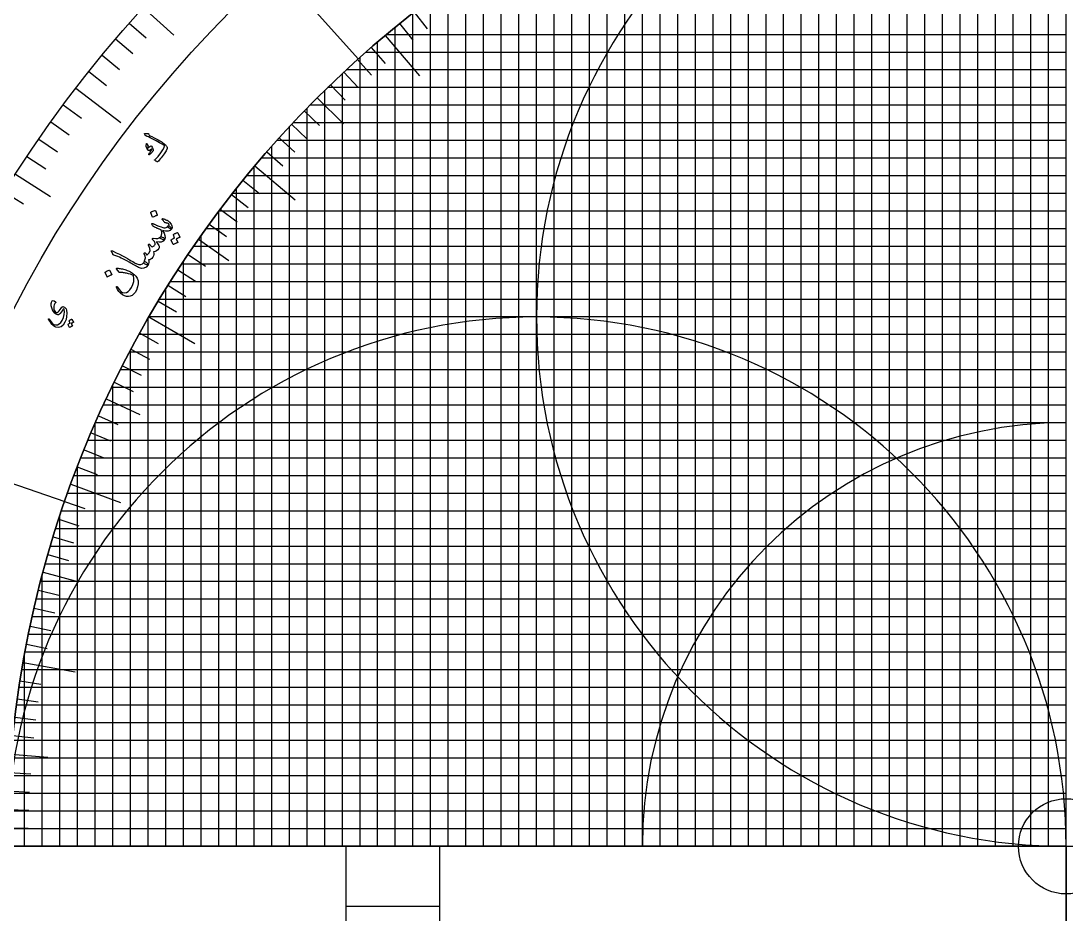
# Model space of a CAD drawing. Header units: millimetres. Extents: x -140 to 140, y -140 to 184.
# Drawn here: x -93.3 to 0, y -6.1 to 73.7 of the extents above; entities that cross this region are included whole.
import ezdxf

# ---------------------------------------------------------------- set-up
doc = ezdxf.new("R2010")
doc.units = ezdxf.units.MM
for name, color, linetype in [('CUT_INNER', 6, 'Continuous'), ('CUT_OUTER', 1, 'Continuous'), ('ENGRAVE', 7, 'Continuous'), ('ENGRAVE_FINE', 8, 'Continuous'), ('TEXT', 5, 'Continuous')]:
    doc.layers.add(name, color=color, linetype=linetype)

msp = doc.modelspace()

# ---------------------------------------------------------------- linework, layer by layer
at = {"layer": 'CUT_INNER'}
msp.add_circle((0, 0), 4.25, dxfattribs=at)
at = {"layer": 'CUT_OUTER'}
msp.add_arc((0, 0), 140, 175.78125, 4.570313, dxfattribs=at)
at = {"layer": 'ENGRAVE'}
for points in [[(0, -94.5), (0, 94.5)], [(0, 0), (0, 94.5)], [(0, 0), (0, 94.5)], [(-7.875, 0), (-7.875, 94.1713)], [(-15.75, 0), (-15.75, 93.1783)], [(-23.625, 0), (-23.625, 91.4992)], [(-31.5, 0), (-31.5, 89.0955)], [(-39.375, 0), (-39.375, 85.9061)], [(-74.3862, 82.7912), (-63.1581, 70.2944)], [(-47.25, 0), (-47.25, 81.8394)], [(-55.125, 0), (-55.125, 76.756)], [(-82.342, 74.8831), (-79.6076, 72.3964)], [(-60.7434, 72.3912), (-57.7063, 68.7716)], [(0, 70.875), (-62.5059, 70.875)], [(-63, 0), (-63, 70.4361)], [(-88.3492, 67.6912), (-84.3485, 64.626)], [(-66.8216, 66.8216), (-64.4828, 64.4828)], [(-70.875, 0), (-70.875, 62.5059)], [(0, 63), (-70.4361, 63)], [(-72.3912, 60.7434), (-68.7716, 57.7063)], [(-93.7416, 60.0016), (-90.6287, 58.0091)], [(0, 55.125), (-76.756, 55.125)], [(-77.4099, 54.203), (-74.7005, 52.3059)], [(-78.75, 0), (-78.75, 52.2368)], [(0, 47.25), (-81.8394, 47.25)], [(-81.8394, 47.25), (-77.7474, 44.8875)], [(0, 39.375), (-85.9061, 39.375)], [(-85.6461, 39.9374), (-82.6485, 38.5396)], [(-86.625, 0), (-86.625, 37.7672)], [(-105.2255, 36.2668), (-89.3424, 30.7926)], [(-88.801, 32.3209), (-84.3609, 30.7049)], [(0, 31.5), (-89.0955, 31.5)], [(-91.28, 24.4584), (-88.0852, 23.6024)], [(0, 23.625), (-91.4992, 23.625)], [(-93.0643, 16.4098), (-88.4111, 15.5893)], [(0, 15.75), (-93.1783, 15.75)], [(0, 7.875), (-94.1713, 7.875)], [(-94.1404, 8.2362), (-90.8455, 7.948)], [(-94.5, 0), (94.5, 0)], [(0, 0), (-94.5, 0)], [(-94.5, 0), (-89.775, 0)], [(-64.26, 0), (-64.26, -64.26), (64.26, -64.26), (64.26, 0)], [(-64.26, 0), (-55.9062, 0)], [(-55.9062, 0), (-55.9062, -55.9062), (55.9062, -55.9062), (55.9062, 0)], [(0, 0), (0, -64.26)], [(0, 0), (94.5, 0)], [(-64.26, -5.355), (-55.9062, -5.355)]]:
    msp.add_lwpolyline(points, dxfattribs=at)
for radius in [137.2, 137.2, 133.525, 126.7, 126.7, 121.31, 111.3, 111.3, 105.42, 94.5, 94.5]:
    msp.add_circle((0, 0), radius, dxfattribs=at)
for centre, radius, start, end in [((0, 0), 94.5, 90, 180), ((0, 47.25), 47.25, 90, 270), ((0, 47.25), 47.25, 270, 90), ((-47.25, 0), 47.25, 0, 180), ((0, 0), 37.8078, 90, 180)]:
    msp.add_arc(centre, radius, start, end, dxfattribs=at)
at = {"layer": 'ENGRAVE_FINE'}
for points in [[(-6.3, 0), (-6.3, 94.2898)], [(-4.725, 0), (-4.725, 94.3818)], [(-3.15, 0), (-3.15, 94.4475)], [(-1.575, 0), (-1.575, 94.4869)], [(-14.175, 0), (-14.175, 93.4308)], [(-12.6, 0), (-12.6, 93.6562)], [(-11.025, 0), (-11.025, 93.8547)], [(-9.45, 0), (-9.45, 94.0263)], [(-18.9, 0), (-18.9, 92.5907)], [(-17.325, 0), (-17.325, 92.8983)], [(-22.05, 0), (-22.05, 91.8915)], [(-20.475, 0), (-20.475, 92.2552)], [(-26.775, 0), (-26.775, 90.6275)], [(-25.2, 0), (-25.2, 91.078)], [(-29.925, 0), (-29.925, 89.6367)], [(-28.35, 0), (-28.35, 90.1473)], [(-34.65, 0), (-34.65, 87.9183)], [(-33.075, 0), (-33.075, 88.5228)], [(-36.225, 0), (-36.225, 87.2812)], [(-37.8, 0), (-37.8, 86.6107)], [(-40.95, 0), (-40.95, 85.1666)], [(-42.525, 0), (-42.525, 84.3912)], [(-44.1, 0), (-44.1, 83.5789)], [(-45.675, 0), (-45.675, 82.7287)], [(-48.825, 0), (-48.825, 80.9096)], [(-50.4, 0), (-50.4, 79.938)], [(-51.975, 0), (-51.975, 78.9231)], [(-53.55, 0), (-53.55, 77.863)], [(-56.7, 0), (-56.7, 75.6)], [(-58.275, 0), (-58.275, 74.3927)], [(-58.18, 74.467), (-57.0164, 72.9777)], [(-83.5905, 73.4868), (-82.0764, 72.1558)], [(-59.85, 0), (-59.85, 73.1316)], [(-59.4708, 73.4403), (-58.2814, 71.9715)], [(-84.8158, 72.0691), (-83.2796, 70.7637)], [(-61.425, 0), (-61.425, 71.8138)], [(0, 72.45), (-60.6733, 72.45)], [(-61.9976, 71.3201), (-60.7576, 69.8937)], [(-86.0177, 70.6304), (-84.4596, 69.3511)], [(-63.2328, 70.2272), (-61.9682, 68.8226)], [(-87.1956, 69.171), (-85.6162, 67.918)], [(-64.4488, 69.1129), (-63.1599, 67.7307)], [(0, 69.3), (-64.2476, 69.3)], [(-64.575, 0), (-64.575, 68.9951)], [(-66.15, 0), (-66.15, 67.4865)], [(0, 67.725), (-65.9058, 67.725)], [(-65.6452, 67.9776), (-64.3323, 66.6181)], [(-89.4783, 66.1916), (-87.8576, 64.9926)], [(-67.9776, 65.6452), (-66.6181, 64.3323)], [(-67.725, 0), (-67.725, 65.9058)], [(0, 66.15), (-67.4865, 66.15)], [(-90.5824, 64.6724), (-88.9417, 63.5009)], [(-69.1129, 64.4488), (-67.7307, 63.1599)], [(0, 64.575), (-68.9951, 64.575)], [(-69.3, 0), (-69.3, 64.2476)], [(-91.6612, 63.134), (-90.001, 61.9905)], [(-70.2272, 63.2328), (-68.8226, 61.9682)], [(-92.7144, 61.577), (-91.0351, 60.4616)], [(-71.3201, 61.9976), (-69.8937, 60.7576)], [(-72.45, 0), (-72.45, 60.6733)], [(0, 61.425), (-71.8138, 61.425)], [(0, 59.85), (-73.1316, 59.85)], [(-73.4403, 59.4708), (-71.9715, 58.2814)], [(-94.7426, 58.4084), (-93.0265, 57.3504)], [(-74.467, 58.18), (-72.9777, 57.0164)], [(0, 58.275), (-74.3927, 58.275)], [(-74.025, 0), (-74.025, 58.7414)], [(0, 56.7), (-75.6, 56.7)], [(-75.6, 0), (-75.6, 56.7)], [(-75.4711, 56.8715), (-73.9616, 55.7341)], [(-76.4521, 55.5457), (-74.9231, 54.4348)], [(-77.175, 0), (-77.175, 54.5369)], [(0, 53.55), (-77.863, 53.55)], [(-78.3441, 52.8437), (-76.7772, 51.7869)], [(-79.2544, 51.4684), (-77.6693, 50.439)], [(0, 51.975), (-78.9231, 51.975)], [(0, 50.4), (-79.938, 50.4)], [(-80.325, 0), (-80.325, 49.781)], [(-80.1405, 50.0774), (-78.5377, 49.0758)], [(-81.0023, 48.6711), (-79.3823, 47.6977)], [(0, 48.825), (-80.9096, 48.825)], [(-81.9, 0), (-81.9, 47.1449)], [(-82.6516, 45.8145), (-80.9985, 44.8982)], [(0, 45.675), (-82.7287, 45.675)], [(0, 44.1), (-83.5789, 44.1)], [(-83.475, 0), (-83.475, 44.2964)], [(-83.4385, 44.3651), (-81.7698, 43.4778)], [(-84.2001, 42.9021), (-82.5161, 42.0441)], [(0, 42.525), (-84.3912, 42.525)], [(-85.05, 0), (-85.05, 41.1916)], [(-84.936, 41.4261), (-83.2373, 40.5976)], [(0, 40.95), (-85.1666, 40.95)], [(-86.33, 38.4366), (-84.6034, 37.6679)], [(0, 37.8), (-86.6107, 37.8)], [(-86.9877, 36.9241), (-85.248, 36.1856)], [(0, 36.225), (-87.2812, 36.225)], [(0, 34.65), (-87.9183, 34.65)], [(-87.6189, 35.4003), (-85.8665, 34.6923)], [(-88.2234, 33.8658), (-86.4589, 33.1885)], [(-88.2, 0), (-88.2, 33.9265)], [(0, 33.075), (-88.5228, 33.075)], [(0, 29.925), (-89.6367, 29.925)], [(-89.3515, 30.7662), (-87.5645, 30.1509)], [(-89.8748, 29.2021), (-88.0773, 28.6181)], [(-89.775, 0), (-89.775, 29.5076)], [(0, 28.35), (-90.1473, 28.35)], [(-90.3708, 27.6291), (-88.5634, 27.0765)], [(0, 26.775), (-90.6275, 26.775)], [(0, 25.2), (-91.078, 25.2)], [(-90.8392, 26.0477), (-89.0224, 25.5268)], [(-91.35, 0), (-91.35, 24.1956)], [(-91.6929, 22.8616), (-89.8591, 22.4044)], [(0, 22.05), (-91.8915, 22.05)], [(-92.078, 21.2579), (-90.2364, 20.8327)], [(-92.4349, 19.6477), (-90.5862, 19.2547)], [(0, 20.475), (-92.2552, 20.475)], [(0, 18.9), (-92.5907, 18.9)], [(-92.7638, 18.0315), (-90.9085, 17.6708)], [(-92.925, 0), (-92.925, 17.1812)], [(0, 17.325), (-92.8983, 17.325)], [(0, 14.175), (-93.4308, 14.175)], [(-93.3365, 14.7831), (-91.4698, 14.4874)], [(-93.5803, 13.1519), (-91.7087, 12.8888)], [(0, 12.6), (-93.6562, 12.6)], [(-93.7956, 11.5167), (-91.9197, 11.2863)], [(0, 11.025), (-93.8547, 11.025)], [(0, 9.45), (-94.0263, 9.45)], [(-93.9823, 9.8779), (-92.1027, 9.6804)], [(-94.2698, 6.592), (-92.3844, 6.4601)], [(0, 6.3), (-94.2898, 6.3)], [(0, 4.725), (-94.3818, 4.725)], [(-94.3705, 4.9457), (-92.4831, 4.8468)], [(0, 3.15), (-94.4475, 3.15)], [(-94.4424, 3.298), (-92.5536, 3.232)], [(0, 1.575), (-94.4869, 1.575)], [(-94.4856, 1.6493), (-92.5959, 1.6163)]]:
    msp.add_lwpolyline(points, dxfattribs=at)
at = {"layer": 'TEXT'}
for points in [[(-82.189, 63.6345), (-82.1511, 63.6281), (-82.1142, 63.6234), (-82.0781, 63.6204), (-82.043, 63.6191), (-82.0086, 63.6197), (-81.975, 63.6223), (-81.942, 63.6269), (-81.9097, 63.6336), (-81.8942, 63.6338), (-81.8812, 63.6277), (-81.8705, 63.6154), (-81.8622, 63.5967), (-81.8227, 63.493), (-81.8181, 63.4822), (-81.8137, 63.4737), (-81.8095, 63.4675), (-81.8056, 63.4634), (-81.5708, 63.3478), (-81.3598, 63.2418), (-81.1726, 63.1455), (-81.0091, 63.0588), (-80.8695, 62.9819), (-80.7542, 62.9146), (-80.6631, 62.8572), (-80.5961, 62.8096), (-80.474, 62.7143), (-80.4369, 62.682), (-80.4012, 62.6476), (-80.3668, 62.6113), (-80.3336, 62.573), (-80.3019, 62.5325), (-80.2717, 62.4898), (-80.243, 62.4448), (-80.2159, 62.3975), (-80.2149, 62.2767), (-80.3026, 62.0805), (-80.4784, 61.8087), (-80.7415, 61.4604), (-80.8277, 61.3547), (-80.9102, 61.259), (-80.989, 61.1732), (-81.064, 61.0974), (-81.0731, 61.0922), (-81.0822, 61.0904), (-81.0911, 61.092), (-81.1, 61.0969), (-81.1404, 61.1238), (-81.1769, 61.1485), (-81.2096, 61.1711), (-81.2385, 61.1915), (-81.2639, 61.21), (-81.2861, 61.2268), (-81.3051, 61.242), (-81.3209, 61.2555), (-81.3294, 61.2636), (-81.3321, 61.2708), (-81.3291, 61.2772), (-81.3203, 61.2826), (-81.2581, 61.328), (-81.1877, 61.394), (-81.1092, 61.4803), (-81.0224, 61.5871), (-80.7733, 61.9138), (-80.5929, 62.1805), (-80.4818, 62.3878), (-80.4404, 62.5361), (-80.5165, 62.595), (-80.6666, 62.6869), (-80.8907, 62.8116), (-81.189, 62.9689), (-81.4895, 63.124), (-81.7176, 63.2402), (-81.8732, 63.3178), (-81.9562, 63.3569), (-81.9793, 63.3669), (-82.001, 63.3763), (-82.0212, 63.3851), (-82.0399, 63.3932), (-82.057, 63.4005), (-82.0722, 63.407), (-82.0857, 63.4125), (-82.0973, 63.4172), (-82.1215, 63.4288), (-82.1419, 63.4435), (-82.1583, 63.4613), (-82.1709, 63.4822), (-82.2285, 63.6041), (-82.2319, 63.613), (-82.2328, 63.6206), (-82.2312, 63.6267), (-82.2273, 63.6316), (-82.2193, 63.6351), (-82.2103, 63.6367), (-82.2002, 63.6366), (-82.189, 63.6345)], [(-82.0612, 62.7223), (-82.0569, 62.7266), (-82.0518, 62.7293), (-82.046, 62.7304), (-82.0395, 62.7298), (-82.0348, 62.7278), (-82.0303, 62.7249), (-82.026, 62.7211), (-82.0219, 62.7164), (-81.9295, 62.5614), (-81.9209, 62.5445), (-81.9158, 62.5298), (-81.914, 62.5172), (-81.9156, 62.5066), (-81.931, 62.4679), (-81.9399, 62.4318), (-81.9423, 62.3983), (-81.9382, 62.3674), (-81.9318, 62.357), (-81.9184, 62.3543), (-81.8981, 62.3594), (-81.8709, 62.3723), (-81.8553, 62.3827), (-81.8395, 62.3939), (-81.8238, 62.4058), (-81.8079, 62.4184), (-81.7919, 62.4319), (-81.7756, 62.4464), (-81.7591, 62.4619), (-81.7422, 62.4785), (-81.6665, 62.5224), (-81.5964, 62.5013), (-81.5317, 62.4151), (-81.4723, 62.2642), (-81.4604, 62.2117), (-81.4553, 62.1653), (-81.4569, 62.1251), (-81.4652, 62.0911), (-81.4808, 62.0586), (-81.508, 62.0179), (-81.5467, 61.9692), (-81.5971, 61.9124), (-81.6235, 61.8838), (-81.6496, 61.8576), (-81.6754, 61.8336), (-81.701, 61.8119), (-81.7258, 61.7922), (-81.7495, 61.774), (-81.7719, 61.7574), (-81.7932, 61.7424), (-81.8092, 61.7353), (-81.8235, 61.7324), (-81.8361, 61.7337), (-81.847, 61.7392), (-81.8558, 61.7483), (-81.8593, 61.7584), (-81.8576, 61.7696), (-81.8506, 61.7817), (-81.8263, 61.8188), (-81.798, 61.8605), (-81.7659, 61.9066), (-81.7298, 61.9572), (-81.6623, 62.0516), (-81.613, 62.1278), (-81.5819, 62.186), (-81.569, 62.2261), (-81.5688, 62.2325), (-81.5711, 62.2377), (-81.5757, 62.2417), (-81.5827, 62.2446), (-81.588, 62.2451), (-81.5944, 62.2435), (-81.602, 62.2398), (-81.6107, 62.2339), (-81.6842, 62.174), (-81.7163, 62.15), (-81.7476, 62.1324), (-81.7781, 62.121), (-81.8077, 62.116), (-81.838, 62.1159), (-81.8645, 62.1222), (-81.887, 62.1351), (-81.9056, 62.1544), (-82.0126, 62.3087), (-82.0743, 62.4549), (-82.0904, 62.5927), (-82.0612, 62.7223)], [(-81.6655, 56.5604), (-81.667, 56.5687), (-81.6651, 56.5776), (-81.6599, 56.5872), (-81.6514, 56.5974), (-81.5674, 56.653), (-81.4796, 56.6993), (-81.3881, 56.7363), (-81.2929, 56.764), (-81.2808, 56.7647), (-81.2712, 56.762), (-81.2639, 56.7558), (-81.259, 56.7462), (-81.0921, 56.3553), (-81.0899, 56.3435), (-81.0943, 56.3335), (-81.1054, 56.3252), (-81.1233, 56.3187), (-81.1388, 56.3131), (-81.1626, 56.3037), (-81.1947, 56.2907), (-81.2352, 56.2739), (-81.2843, 56.253), (-81.3424, 56.2273), (-81.4095, 56.1968), (-81.4857, 56.1616), (-81.497, 56.1578), (-81.5056, 56.1579), (-81.5114, 56.1619), (-81.5146, 56.1699)], [(-80.6473, 55.9651), (-80.6641, 55.9902), (-80.6671, 56.0092), (-80.6562, 56.0223), (-80.6315, 56.0294), (-80.5724, 56.0267), (-80.4992, 56.0098), (-80.4121, 55.9788), (-80.311, 55.9337), (-80.2604, 55.9084), (-80.2127, 55.8819), (-80.1681, 55.8542), (-80.1264, 55.8254), (-80.0876, 55.7956), (-80.0513, 55.7651), (-80.0178, 55.734), (-79.9868, 55.7022), (-79.8585, 55.54), (-79.7854, 55.3856), (-79.7673, 55.2389), (-79.8044, 55.0999), (-79.8276, 55.0834), (-79.8704, 55.0897), (-79.9328, 55.1188), (-80.0147, 55.1707), (-80.0924, 55.2289), (-80.1417, 55.2769), (-80.1628, 55.3147), (-80.1556, 55.3423), (-80.1209, 55.3847), (-80.0876, 55.4345), (-80.0556, 55.4916), (-80.0249, 55.5561), (-80.1132, 55.5937), (-80.189, 55.6211), (-80.2523, 55.6384), (-80.3032, 55.6457), (-80.3442, 55.6495), (-80.3777, 55.6569), (-80.4037, 55.6677), (-80.4223, 55.682)], [(-81.4267, 55.3157), (-81.4434, 55.3286), (-81.4635, 55.3523), (-81.4869, 55.3869), (-81.5136, 55.4325), (-81.5375, 55.478), (-81.5564, 55.5151), (-81.5702, 55.5437), (-81.5791, 55.5638), (-81.5789, 55.5905), (-81.566, 55.6041), (-81.5405, 55.6048), (-81.5022, 55.5924), (-81.4775, 55.5822), (-81.4477, 55.5704), (-81.4129, 55.557), (-81.3731, 55.5419), (-81.3289, 55.5249), (-81.2809, 55.5057), (-81.229, 55.4841), (-81.1733, 55.4603), (-80.937, 55.3669), (-80.7457, 55.296), (-80.5992, 55.2476), (-80.4974, 55.222), (-80.3959, 55.2175), (-80.3051, 55.2361), (-80.225, 55.2777), (-80.1556, 55.3423), (-80.1361, 55.3612), (-80.1137, 55.3737), (-80.0885, 55.3799), (-80.0605, 55.3799), (-80.0282, 55.3733), (-79.9971, 55.359), (-79.9671, 55.3367), (-79.9381, 55.3067), (-79.8686, 55.2321), (-79.8231, 55.1728), (-79.8017, 55.1287), (-79.8044, 55.0999), (-79.9441, 54.9696), (-80.1262, 54.906), (-80.3509, 54.9088), (-80.6183, 54.9781), (-80.6284, 54.9796), (-80.6337, 54.9786), (-80.6344, 54.9751), (-80.6302, 54.969), (-80.4866, 54.7334), (-80.4087, 54.5189), (-80.3966, 54.3253), (-80.4502, 54.1525), (-80.4627, 54.1371), (-80.4804, 54.1289), (-80.5034, 54.1277), (-80.5316, 54.1335), (-80.5687, 54.1468), (-80.6145, 54.1652), (-80.6691, 54.1887), (-80.7323, 54.2174), (-80.789, 54.2526), (-80.8199, 54.2932), (-80.825, 54.3393), (-80.8043, 54.3908), (-80.7222, 54.5543), (-80.6831, 54.7121), (-80.6869, 54.8642), (-80.7337, 55.0109), (-80.7454, 55.021), (-80.7742, 55.0356), (-80.82, 55.0547), (-80.8829, 55.0782), (-80.9218, 55.0927), (-80.9691, 55.1117), (-81.0247, 55.1354), (-81.0886, 55.1636), (-81.1608, 55.196), (-81.2413, 55.2322), (-81.3299, 55.2721), (-81.4267, 55.3157)], [(-82.2327, 52.8403), (-82.2464, 52.8667), (-82.255, 52.8912), (-82.2584, 52.9138), (-82.2567, 52.9346), (-82.25, 52.9521), (-82.2384, 52.9651), (-82.222, 52.9736), (-82.2008, 52.9775), (-82.1775, 52.9748), (-82.1549, 52.9634), (-82.133, 52.9433), (-82.1117, 52.9145), (-82.1025, 52.8975), (-82.0927, 52.8804), (-82.0823, 52.8633), (-82.0711, 52.8461), (-82.0599, 52.8285), (-82.0491, 52.8102), (-82.0389, 52.7911), (-82.0291, 52.7713), (-81.8288, 52.9565), (-81.7325, 53.1577), (-81.7403, 53.3754), (-81.852, 53.6101), (-81.8656, 53.6364), (-81.8744, 53.6602), (-81.8785, 53.6817), (-81.8777, 53.7007), (-81.8711, 53.7183), (-81.8602, 53.7317), (-81.8449, 53.7409), (-81.8254, 53.7458), (-81.804, 53.7449), (-81.7833, 53.7365), (-81.7631, 53.7208), (-81.7435, 53.6977), (-81.6982, 53.6388), (-81.6576, 53.5931), (-81.6219, 53.5605), (-81.5911, 53.541), (-81.5389, 53.5261), (-81.485, 53.5321), (-81.4294, 53.5588), (-81.3723, 53.6063), (-81.3218, 53.6656), (-81.289, 53.7239), (-81.2739, 53.7811), (-81.2765, 53.8374), (-81.2998, 53.9003), (-81.347, 53.9777), (-81.418, 54.0696), (-81.5128, 54.1759), (-81.5236, 54.1896), (-81.5273, 54.2055), (-81.5237, 54.2238), (-81.5128, 54.2443), (-81.4977, 54.2628), (-81.4813, 54.2746), (-81.4635, 54.2799), (-81.4445, 54.2786), (-81.2312, 54.2474), (-81.0531, 54.2563), (-80.9099, 54.3054), (-80.8016, 54.3947), (-80.7762, 54.4113), (-80.7418, 54.4156), (-80.6987, 54.4075), (-80.6467, 54.387), (-80.5931, 54.3611), (-80.5474, 54.3328), (-80.5099, 54.3022), (-80.4803, 54.2691), (-80.4562, 54.2344), (-80.4427, 54.204), (-80.4398, 54.178), (-80.4476, 54.1564), (-80.5722, 54.0235), (-80.731, 53.9445), (-80.9243, 53.9192), (-81.1521, 53.9476), (-81.1638, 53.9493), (-81.1698, 53.9466), (-81.1703, 53.9395), (-81.1652, 53.9279), (-81.077, 53.8169), (-81.0077, 53.7215), (-80.9573, 53.6414), (-80.9257, 53.5768), (-80.9108, 53.5194), (-80.9075, 53.4647), (-80.9158, 53.4129), (-80.9358, 53.3638), (-81.0305, 53.2388), (-81.143, 53.1499), (-81.2734, 53.0972), (-81.4219, 53.0807), (-81.3949, 52.9472), (-81.3964, 52.8199), (-81.4263, 52.6985), (-81.4847, 52.5831), (-81.5614, 52.4854), (-81.6488, 52.4134), (-81.7472, 52.3672), (-81.8564, 52.3466), (-81.8384, 52.2245), (-81.8413, 52.1124), (-81.8652, 52.0102), (-81.91, 51.918), (-81.9483, 51.8946), (-82.0155, 51.8999), (-82.1115, 51.9339), (-82.2364, 51.9965), (-82.2695, 52.0234), (-82.2863, 52.0573), (-82.2866, 52.0984), (-82.2705, 52.1465), (-82.1848, 52.3444), (-82.1498, 52.5259), (-82.1658, 52.6912), (-82.2327, 52.8403)], [(-79.6506, 54.5787), (-79.6522, 54.5868), (-79.6505, 54.5956), (-79.6455, 54.605), (-79.6373, 54.6149), (-79.5968, 54.643), (-79.5557, 54.6688), (-79.5139, 54.6924), (-79.4715, 54.7138), (-79.4281, 54.733), (-79.3832, 54.7501), (-79.3368, 54.7651), (-79.289, 54.7781), (-79.2768, 54.7785), (-79.2664, 54.7752), (-79.2579, 54.7683), (-79.2512, 54.7576), (-79.0814, 54.369), (-79.0809, 54.3613), (-79.086, 54.3538), (-79.0967, 54.3467), (-79.1129, 54.3399), (-79.1259, 54.3364), (-79.1451, 54.3296), (-79.1707, 54.3193), (-79.2026, 54.3055), (-79.2412, 54.2882), (-79.2869, 54.2674), (-79.3398, 54.2429), (-79.3997, 54.2147), (-79.2681, 53.9111), (-79.2656, 53.8995), (-79.2697, 53.8897), (-79.2806, 53.8817), (-79.2981, 53.8754), (-79.3133, 53.8699), (-79.3367, 53.8608), (-79.3682, 53.8481), (-79.4079, 53.8319), (-79.456, 53.8115), (-79.513, 53.7866), (-79.5788, 53.757), (-79.6534, 53.7227), (-79.6634, 53.7207), (-79.671, 53.722), (-79.6765, 53.7267), (-79.6796, 53.7348), (-79.8383, 54.118), (-79.8399, 54.1262), (-79.8383, 54.135), (-79.8334, 54.1443), (-79.8252, 54.1543), (-79.7925, 54.1795), (-79.7588, 54.2025), (-79.724, 54.2233), (-79.6882, 54.242), (-79.6515, 54.2587), (-79.6143, 54.2736), (-79.5765, 54.2867), (-79.5382, 54.2979)], [(-85.1873, 53.1198), (-85.1944, 53.1354), (-85.1978, 53.1479), (-85.1974, 53.1573), (-85.1934, 53.1638), (-85.182, 53.1703), (-85.1607, 53.1692), (-85.1295, 53.1604), (-85.0883, 53.1441), (-84.7668, 52.9903), (-84.4718, 52.8444), (-84.2034, 52.7062), (-83.9614, 52.5761), (-83.7566, 52.4614), (-83.5729, 52.3588), (-83.4103, 52.2684), (-83.2688, 52.1901), (-83.1485, 52.1236), (-83.0496, 52.0688), (-82.9721, 52.0256), (-82.9159, 51.9941), (-82.7304, 51.9273), (-82.5611, 51.9306), (-82.4078, 52.0036), (-82.2705, 52.1465), (-82.2296, 52.1844), (-82.1831, 52.1958), (-82.131, 52.1805), (-82.0733, 52.1386), (-81.9906, 52.0599), (-81.9358, 51.9969), (-81.9089, 51.9496), (-81.91, 51.918), (-82.0859, 51.7074), (-82.2844, 51.5953), (-82.5061, 51.582), (-82.7511, 51.6675), (-82.8585, 51.724), (-82.9658, 51.7814), (-83.0729, 51.8396), (-83.1797, 51.8988), (-83.2865, 51.9586), (-83.3934, 52.0187), (-83.5004, 52.0793), (-83.6075, 52.1403), (-83.8115, 52.257), (-83.9976, 52.3582), (-84.1658, 52.4439), (-84.316, 52.5141), (-84.4626, 52.5778), (-84.62, 52.6437), (-84.7882, 52.712), (-84.9671, 52.7826), (-84.9985, 52.7967), (-85.0244, 52.8139), (-85.045, 52.8342), (-85.0601, 52.8575)], [(-85.743, 51.2081), (-85.745, 51.2163), (-85.7437, 51.2254), (-85.7392, 51.2353), (-85.7313, 51.2462), (-85.651, 51.3077), (-85.5663, 51.3602), (-85.4772, 51.4036), (-85.3839, 51.438), (-85.3719, 51.4396), (-85.362, 51.4376), (-85.3544, 51.4319), (-85.3489, 51.4226), (-85.1567, 51.0428), (-85.1537, 51.0312), (-85.1574, 51.0208), (-85.168, 51.0118), (-85.1855, 51.004), (-85.2006, 50.9972), (-85.2237, 50.9862), (-85.255, 50.9709), (-85.2943, 50.9513), (-85.3421, 50.9269), (-85.3985, 50.8971), (-85.4636, 50.8619), (-85.5374, 50.8213), (-85.5484, 50.8166), (-85.557, 50.8161), (-85.5631, 50.8198), (-85.5668, 50.8275)], [(-84.6732, 51.6045), (-84.5839, 51.5971), (-84.4922, 51.5869), (-84.3982, 51.5737), (-84.3018, 51.5576), (-84.2028, 51.5377), (-84.101, 51.5132), (-83.9964, 51.4841), (-83.8891, 51.4505), (-83.7842, 51.4138), (-83.6829, 51.3729), (-83.5852, 51.3279), (-83.491, 51.2788), (-83.4001, 51.2254), (-83.3123, 51.1676), (-83.2275, 51.1055), (-83.1458, 51.039), (-83.0644, 50.962), (-82.9943, 50.8824), (-82.9356, 50.8001), (-82.8882, 50.7151), (-82.808, 50.4763), (-82.7927, 50.218), (-82.842, 49.9399), (-82.9558, 49.6417), (-83.0674, 49.4437), (-83.1953, 49.2881), (-83.3398, 49.1748), (-83.501, 49.1037), (-83.6696, 49.0777), (-83.8406, 49.0917), (-84.0143, 49.1459), (-84.1904, 49.2404), (-84.3595, 49.3705), (-84.506, 49.5226), (-84.6299, 49.6968), (-84.731, 49.8933), (-84.7399, 49.9203), (-84.7408, 49.942), (-84.734, 49.9583), (-84.7192, 49.9693), (-84.6984, 49.9754), (-84.6783, 49.9687), (-84.6588, 49.9492), (-84.6399, 49.917), (-84.4972, 49.6963), (-84.3439, 49.5389), (-84.1805, 49.4443), (-84.0072, 49.4123), (-83.8369, 49.4397), (-83.6763, 49.5251), (-83.5251, 49.6685), (-83.3829, 49.8698), (-83.2553, 50.1395), (-83.1856, 50.4067), (-83.174, 50.6718), (-83.2206, 50.9351), (-83.2237, 50.9419), (-83.23, 50.9492), (-83.2395, 50.9571), (-83.252, 50.9655), (-83.357, 51.0217), (-83.4881, 51.0725), (-83.6457, 51.1177), (-83.8295, 51.1572), (-83.9241, 51.1737), (-84.0128, 51.188), (-84.0955, 51.2), (-84.1723, 51.2098), (-84.2431, 51.2168), (-84.3078, 51.2208), (-84.3663, 51.2218), (-84.4188, 51.2197), (-84.4454, 51.2198), (-84.4674, 51.224), (-84.4848, 51.2325), (-84.4976, 51.2451), (-84.7228, 51.5503), (-84.7332, 51.5725), (-84.7284, 51.5889), (-84.7084, 51.5996), (-84.6732, 51.6045)], [(-90.1562, 48.5183), (-90.2349, 48.444), (-90.2903, 48.3437), (-90.3222, 48.2173), (-90.3306, 48.0651), (-90.3177, 47.9589), (-90.2874, 47.8601), (-90.2396, 47.7688), (-90.1744, 47.6849), (-90.1593, 47.672), (-90.1417, 47.6622), (-90.1215, 47.6556), (-90.0988, 47.6521), (-90.0157, 47.6647), (-89.9313, 47.7151), (-89.8456, 47.803), (-89.7586, 47.9285), (-89.6739, 48.0529), (-89.5969, 48.135), (-89.5277, 48.1747), (-89.4665, 48.1722), (-89.3635, 48.12), (-89.2838, 48.0515), (-89.2272, 47.9664), (-89.1937, 47.865), (-89.1622, 47.5836), (-89.1742, 47.309), (-89.23, 47.0408), (-89.3295, 46.7788), (-89.4889, 46.5193), (-89.6757, 46.36), (-89.8903, 46.3009), (-90.1331, 46.342), (-90.2496, 46.3971), (-90.3656, 46.4775), (-90.4809, 46.5833), (-90.5955, 46.7147), (-90.6253, 46.7552), (-90.6533, 46.7956), (-90.6797, 46.8358), (-90.7044, 46.8758), (-90.7275, 46.9159), (-90.7491, 46.9564), (-90.7691, 46.9971), (-90.7877, 47.0383), (-90.7937, 47.0584), (-90.7928, 47.073), (-90.7849, 47.0823), (-90.7699, 47.0862), (-90.7547, 47.0847), (-90.7414, 47.0794), (-90.7301, 47.0702), (-90.7209, 47.0572), (-90.5947, 46.8454), (-90.4622, 46.6903), (-90.3236, 46.5918), (-90.1791, 46.5495), (-89.9985, 46.56), (-89.8387, 46.6296), (-89.6996, 46.7582), (-89.581, 46.9459), (-89.4692, 47.2074), (-89.4015, 47.4606), (-89.3782, 47.7058), (-89.3993, 47.9433), (-89.4034, 47.959), (-89.411, 47.9683), (-89.4222, 47.9709), (-89.4368, 47.9669), (-89.4749, 47.9394), (-89.5248, 47.883), (-89.5866, 47.7976), (-89.66, 47.6833), (-89.7396, 47.5695), (-89.8172, 47.4915), (-89.8926, 47.4493), (-89.9662, 47.4429), (-90.0393, 47.4605), (-90.1093, 47.4917), (-90.1763, 47.5363), (-90.2401, 47.5945), (-90.3523, 47.7335), (-90.4401, 47.8908), (-90.5033, 48.0664), (-90.5418, 48.2603), (-90.5488, 48.3101), (-90.5529, 48.3571), (-90.554, 48.4012), (-90.5521, 48.4424), (-90.5476, 48.4805), (-90.5407, 48.5156), (-90.5314, 48.5476), (-90.5197, 48.5766), (-90.4523, 48.6781), (-90.3706, 48.7185), (-90.2746, 48.6979), (-90.1644, 48.6164), (-90.1392, 48.5861), (-90.1294, 48.5597), (-90.1351, 48.5371), (-90.1562, 48.5183)], [(-88.9599, 46.8841), (-88.9616, 46.8894), (-88.9612, 46.8953), (-88.9586, 46.9019), (-88.9539, 46.9091), (-88.9293, 46.9308), (-88.9041, 46.951), (-88.8783, 46.9699), (-88.8518, 46.9873), (-88.8246, 47.0033), (-88.7962, 47.0181), (-88.7667, 47.0316), (-88.736, 47.0439), (-88.728, 47.0451), (-88.7209, 47.0438), (-88.7147, 47.0399), (-88.7094, 47.0333), (-88.5668, 46.7892), (-88.5659, 46.7841), (-88.5687, 46.7788), (-88.5752, 46.7732), (-88.5854, 46.7674), (-88.5938, 46.7641), (-88.606, 46.7581), (-88.6222, 46.7493), (-88.6422, 46.7377), (-88.6665, 46.7233), (-88.6951, 46.7059), (-88.7283, 46.6857), (-88.7658, 46.6624), (-88.6555, 46.4713), (-88.6529, 46.4639), (-88.6549, 46.457), (-88.6615, 46.4509), (-88.6727, 46.4453), (-88.6823, 46.4405), (-88.6971, 46.4327), (-88.717, 46.4219), (-88.7421, 46.4081), (-88.7725, 46.391), (-88.8083, 46.3701), (-88.8497, 46.3455), (-88.8965, 46.3172), (-88.903, 46.3151), (-88.9082, 46.3154), (-88.9121, 46.3181), (-88.9148, 46.3232), (-89.0489, 46.5651), (-89.0506, 46.5703), (-89.0501, 46.5763), (-89.0476, 46.5828), (-89.0429, 46.5901), (-89.0232, 46.6092), (-89.0027, 46.6269), (-88.9812, 46.6434), (-88.9589, 46.6585), (-88.9359, 46.6723), (-88.9124, 46.685), (-88.8884, 46.6965), (-88.8638, 46.7069)]]:
    msp.add_lwpolyline(points, close=True, dxfattribs=at)

doc.saveas('drawing.dxf')
